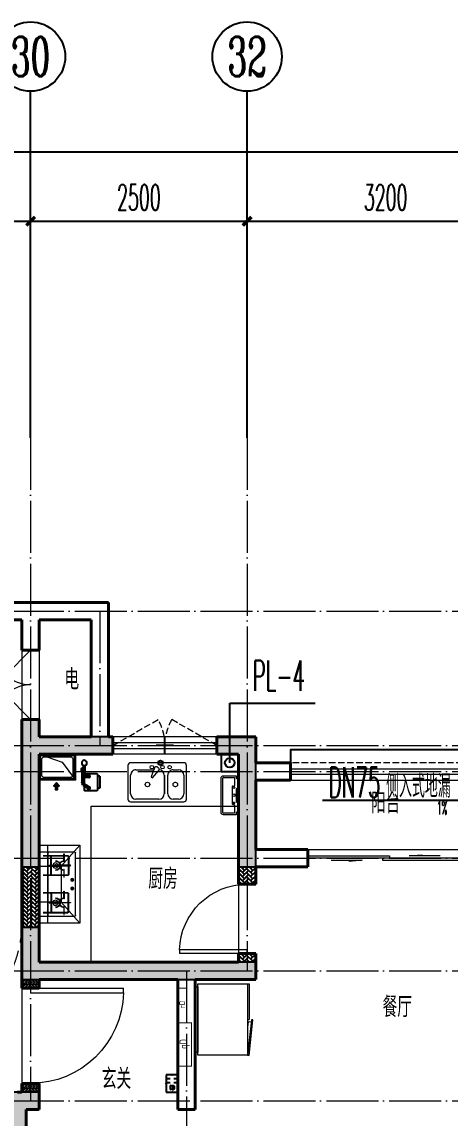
# Model space of a CAD drawing. Extents: x 27938 to 650306, y -92720 to 1524912.
# Drawn here: x 314517 to 319461, y 524940 to 537590 of the extents above; entities that cross this region are included whole.
import ezdxf
from ezdxf.enums import TextEntityAlignment as Align

# ---------------------------------------------------------------- set-up
doc = ezdxf.new("R2010")
doc.units = 0
doc.header["$LTSCALE"] = 1000
doc.header["$MEASUREMENT"] = 0
doc.linetypes.add('DASH', pattern=[0.35, 0.25, -0.1])
doc.linetypes.add('DOTE', pattern=[2.42, 2, -0.2, 0.02, -0.2])
for name, color, linetype in [('AH-FURNITURE', 1, 'Continuous'), ('AXIS', 3, 'Continuous'), ('AXIS_TEXT', 4, 'Continuous'), ('COLUMN', 9, 'Continuous'), ('DIM_餐饮排水', 3, 'Continuous'), ('EQUIP-安防', 3, 'Continuous'), ('EQUIP_污水', 7, 'Continuous'), ('IP-bath&kitchen-JOHNSON', 4, 'Continuous'), ('PUB_TEXT', 4, 'Continuous'), ('TWT_LEAD', 3, 'Continuous'), ('VPIPE-餐饮排水', 41, 'P'), ('保温', 6, 'Continuous'), ('建筑-排气道', 9, 'Continuous'), ('机电标识类', 1, 'Continuous'), ('看线', 251, 'Continuous')]:
    doc.layers.add(name, color=color, linetype=linetype)
for name, color, linetype, lineweight in [('DOTE', 19, 'DOTE', 9), ('EQUIP-消防', 3, 'Continuous', 20), ('LVTRY', 1, 'Continuous', 13), ('PUB_HATCH', 8, 'Continuous', 9), ('STAIR', 2, 'Continuous', 18), ('WALL', 9, 'Continuous', 40), ('WINDOW', 8, 'Continuous', 15), ('平面-排水沟', 86, 'Continuous', 15), ('平面-栏杆', 135, 'Continuous', 15), ('平面-看线', 45, 'Continuous', 15), ('平面-空调室内机', 176, 'Continuous', 9), ('平面-空调预留孔', 173, 'Continuous', 15), ('空调', 76, 'Continuous', 13), ('立面-洞口示意', 152, 'Continuous', 13)]:
    doc.layers.add(name, color=color, linetype=linetype, lineweight=lineweight)
doc.styles.add('_TCH_AXIS', font='COMPLEX', dxfattribs={"bigfont": 'GBCBIG'})
doc.styles.add('_TCH_DIM', font='SIMPLEX.shx', dxfattribs={"width": 0.6, "oblique": 10, "bigfont": 'hztxt.shx'})
doc.styles.add('_TCH_DIM_T3', font='SIMPLEX.shx', dxfattribs={"width": 0.494118, "bigfont": 'GBCBIG.shx'})
doc.styles.add('_TEL_DIM', font='SIMPLEX', dxfattribs={"width": 0.8, "height": 3.5, "bigfont": 'HZTXT'})
doc.styles.add('_TWT_SERIAL', font='simplex.shx', dxfattribs={"width": 0.6, "oblique": 10, "height": 3, "bigfont": 'aadri.shx'})
doc.styles.add('COMPLEX', font='COMPLEX')
doc.styles.add('DIM_FONT', font='SIMPLEX.shx', dxfattribs={"width": 0.56})
doc.styles.get("Standard").update_dxf_attribs({"font": 'gbenor.shx', "bigfont": 'gbcbig.shx'})
doc.styles.add('房间名称', font='TSSDENG', dxfattribs={"width": 0.8, "bigfont": 'HZTXT'})
doc.linetypes.add('P', pattern='A,3,-0.2,["P",Standard,S=0.25,R=0,X=-0.1,Y=-0.115],-0.2', length=3.4)
doc.dimstyles.new('_TCH_ARCH&&100', dxfattribs={"dimtxt": 297.5, "dimasz": 100, "dimexe": 250, "dimexo": 300, "dimgap": 126.25, "dimtad": 1, "dimdec": 0, "dimzin": 0, "dimdsep": 46, "dimtxsty": '_TCH_DIM_T3', "dimblk": 'ARCHTICK', "dimcen": 0.09, "dimclrt": 4, "dimazin": 2, "dimtfac": 1, "dimtdec": 0, "dimtix": 1, "dimtmove": 2, "dimatfit": 3, "dimfxl": 1, "dimtolj": 1, "dimtzin": 0, "dimarcsym": 0})

# ---------------------------------------------------------------- blocks, each defined once
blk = doc.blocks.new('rtyg7uyhg')
at = {"layer": 'LVTRY', "color": 0}
for p, q in [((193590, 45458), (193590, 45069)), ((194235, 45489), (193621, 45489)), ((193896, 45430), (193858, 45326)), ((193926, 45440), (193940, 45432)), ((194265, 45069), (194265, 45458)), ((193621, 45131), (193621, 45346)), ((193682, 45407), (193888, 45407)), ((193858, 45326), (193875, 45316)), ((193875, 45316), (193946, 45401)), ((194010, 45346), (194010, 45131)), ((194051, 45131), (194051, 45346)), ((194112, 45407), (194173, 45407)), ((194235, 45346), (194235, 45131)), ((193621, 45039), (194235, 45039)), ((193948, 45069), (193682, 45069)), ((194173, 45069), (194112, 45069))]:
    blk.add_line(p, q, dxfattribs=at)
for centre, radius in [((193866, 45438), 20.5), ((193989, 45438), 20.5), ((194071, 45438), 20.5), ((193815, 45238), 25.6), ((194137, 45238), 25.6)]:
    blk.add_circle(centre, radius, dxfattribs=at)
for centre, radius, start, end in [((193621, 45458), 30.7, 90, 180), ((193916, 45423), 20.5, 60, 159.4623), ((193930, 45414), 20.5, 320.5377, 60), ((194235, 45458), 30.7, 360, 90), ((193682, 45346), 61.4, 90, 180), ((193948, 45346), 61.4, 360, 90), ((194112, 45346), 61.4, 90, 180), ((194173, 45346), 61.4, 360, 90), ((193621, 45069), 30.7, 180, 270), ((193682, 45131), 61.4, 180, 270), ((193948, 45131), 61.4, 270, 360), ((194112, 45131), 61.4, 180, 270), ((194173, 45131), 61.4, 270, 360), ((194235, 45069), 30.7, 270, 360)]:
    blk.add_arc(centre, radius, start, end, dxfattribs=at)
at = {"layer": 'LVTRY', "color": 0, "style": 'DIM_FONT', "width": 0.8, "flags": 9}
for tag in ['YSIZE', 'XSIZE']:
    blk.add_attdef(tag, (193928, 45488), '', height=0.5, rotation=90, dxfattribs=at)
blk = doc.blocks.new('A-Kitchen-7')
at = {"layer": 'LVTRY', "color": 0}
for p, q in [((-519, 780), (-7, 834)), ((-4, 811), (-515, 756)), ((-29, 767), (-35, 806)), ((-7, 834), (-4, 811)), ((-515, 756), (-519, 780)), ((515, 756), (-515, 756)), ((-515, 756), (-515, 40)), ((-486, 761), (-485, 756)), ((-29, 767), (-112, 756)), ((515, 780), (0, 780)), ((0, 756), (0, 780)), ((515, 756), (515, 780)), ((515, 40), (515, 756)), ((-515, 40), (515, 40))]:
    blk.add_line(p, q, dxfattribs=at)
blk.add_lwpolyline([(-469, 40), (-469, 0), (469, 0), (469, 40)], close=True, dxfattribs=at)
blk = doc.blocks.new('A$C60D053AF')
at = {"layer": 'AH-FURNITURE', "color": 0}
for p, q in [((233, -90), (128, -90)), ((233, -110), (128, -110)), ((193, -71), (328, -71)), ((193, -91), (328, -91)), ((245, -129), (245, -122)), ((265, -129), (265, -122)), ((342, -97), (370, -143)), ((356, -83), (384, -129)), ((255, -281), (255, -251)), ((393, -281), (393, -251)), ((255, -281), (393, -281))]:
    blk.add_line(p, q, dxfattribs=at)
for points in [[(170, -68, 1), (170, -94), (193, -94), (193, -68)], [(234, -251), (414, -251, 0.414214), (424, -241), (424, -111, 0.414214), (414, -101), (234, -101, 0.414214), (224, -111), (224, -241, 0.414214)], [(268, -122), (268, -107, 0.414214), (248, -87), (233, -87), (233, -113), (242, -113), (242, -122)], [(242, -152, 1), (268, -152), (268, -129), (242, -129)], [(384, -161, 1), (402, -143), (386, -127), (368, -145)]]:
    blk.add_lwpolyline(points, format="xyb", close=True, dxfattribs=at)
for centre, radius in [((100, -100), 30), ((255, -152), 15), ((255, -152), 10), ((393, -152), 15), ((393, -152), 10)]:
    blk.add_circle(centre, radius, dxfattribs=at)
for radius in [40, 20]:
    blk.add_arc((328, -111), radius, 45, 90, dxfattribs=at)
blk = doc.blocks.new('FRSDFDGDGDRGDR')
at = {"layer": '平面-空调预留孔', "color": 0}
for p, q in [((699619, 775448), (699746, 775448)), ((699746, 775448), (699746, 775355)), ((699612, 775044), (699612, 775441)), ((699720, 775342), (699720, 775143)), ((699727, 775349), (699740, 775349)), ((699727, 775136), (699740, 775136)), ((699746, 775130), (699746, 775037)), ((699746, 775037), (699619, 775037))]:
    blk.add_line(p, q, dxfattribs=at)
blk.add_lwpolyline([(699766, 775167), (699793, 775154), (699793, 775057), (699766, 775044), (699766, 775018), (699619, 775018, -0.414214), (699593, 775044), (699593, 775441, -0.414214), (699619, 775468), (699766, 775468), (699766, 775441), (699793, 775428), (699793, 775332), (699766, 775318)], format="xyb", close=True, dxfattribs=at)
for centre, radius in [((699740, 775332), 10.6), ((699740, 775243), 15.8), ((699740, 775154), 10.6)]:
    blk.add_circle(centre, radius, dxfattribs=at)
for centre, start, end in [((699619, 775441), 90, 180), ((699727, 775342), 90, 180), ((699740, 775355), 270, 360), ((699727, 775143), 180, 270), ((699740, 775130), 0, 90), ((699619, 775044), 180, 270)]:
    blk.add_arc(centre, 6.6, start, end, dxfattribs=at)
blk = doc.blocks.new('*U41')
h = blk.add_hatch(color=0)
h.set_gradient(color1=(0, 0, 255), rotation=180, tint=1)
h.paths.add_polyline_path([(0, 0), (-6.35, -6.35), (-6.35, -2.159), (-15, -2.159), (-15, 2.159), (-6.35, 2.159), (-6.35, 6.35)])
at = {"color": 0, "linetype": 'Continuous'}
blk.add_lwpolyline([(0, 0), (-6.35, -6.35), (-6.35, -2.159), (-15, -2.159), (-15, 2.159), (-6.35, 2.159), (-6.35, 6.35)], close=True, dxfattribs=at)
blk = doc.blocks.new('sgrsefv')
at = {"layer": 'PUB_HATCH'}
blk.add_hatch(color=0, dxfattribs=at).paths.add_polyline_path([(1112933, 840916), (1112933, 840646), (1113073, 840646), (1113073, 840661), (1112968, 840661), (1112948, 840681), (1112948, 840881), (1112968, 840901), (1113288, 840901), (1113308, 840881), (1113308, 840681), (1113288, 840661), (1113183, 840661), (1113183, 840646), (1113323, 840646), (1113323, 840916)])
at = {"layer": 'LVTRY', "color": 0}
for p, q in [((1113073, 840661), (1113073, 840646)), ((1113183, 840661), (1113183, 840646))]:
    blk.add_line(p, q, dxfattribs=at)
for points in [[(1112918, 840931), (1113338, 840931), (1113338, 840631), (1112918, 840631)], [(1112933, 840916), (1113323, 840916), (1113323, 840646), (1112933, 840646)], [(1113288, 840661), (1112968, 840661), (1112948, 840681), (1112948, 840881), (1112968, 840901), (1113288, 840901), (1113308, 840881), (1113308, 840681), (1113288, 840661)]]:
    blk.add_lwpolyline(points, close=True, dxfattribs=at)
at = {"layer": '立面-洞口示意', "color": 0}
blk.add_lwpolyline([(1112918, 840931), (1113182, 840837), (1113338, 840631)], dxfattribs=at)
at = {"layer": '建筑-排气道', "color": 8, "xscale": -5, "yscale": 5, "zscale": 5, "rotation": 270}
blk.add_blockref('*U41', (1113118, 840599), dxfattribs=at)
blk = doc.blocks.new('GDGDGDRGDG')
at = {"layer": 'IP-bath&kitchen-JOHNSON', "color": 0}
blk.add_lwpolyline([(500282, 526348), (500282, 526148), (500082, 526148)], dxfattribs=at)
at = {"layer": 'LVTRY', "color": 0}
for p, q in [((502128, 525056), (501912, 525298)), ((502382, 525298), (501912, 525298)), ((501912, 525298), (501912, 524398)), ((502282, 524398), (502282, 525298)), ((501962, 524488), (501962, 525208)), ((501972, 525218), (502372, 525218)), ((502042, 525168), (502042, 524958)), ((502047, 525168), (502047, 524958)), ((502337, 525178), (502052, 525178)), ((502337, 525173), (502052, 525173)), ((502093, 525198), (502093, 525108)), ((502097, 525198), (502093, 525198)), ((502093, 525108), (502097, 525108)), ((502097, 525108), (502097, 525198)), ((502242, 524958), (502242, 525168)), ((502247, 524958), (502247, 525168)), ((502282, 525208), (502282, 524488)), ((502022, 525066), (502150, 525066)), ((502022, 525061), (502022, 525066)), ((502150, 525061), (502022, 525061)), ((502093, 524928), (502093, 525018)), ((502093, 525018), (502097, 525018)), ((502097, 525018), (502097, 524928)), ((502382, 525056), (502128, 525056)), ((502128, 525056), (502128, 524640)), ((502267, 525066), (502140, 525066)), ((502140, 525066), (502140, 525061)), ((502140, 525061), (502267, 525061)), ((502150, 525066), (502150, 525061)), ((502267, 525061), (502267, 525066)), ((502282, 524640), (502282, 525056)), ((501983, 524898), (502022, 524898)), ((502002, 524879), (502002, 524918)), ((502052, 524953), (502337, 524953)), ((502052, 524948), (502337, 524948)), ((502097, 524928), (502093, 524928)), ((501983, 524798), (502022, 524798)), ((502002, 524779), (502002, 524818)), ((502042, 524528), (502042, 524738)), ((502047, 524528), (502047, 524738)), ((502052, 524748), (502337, 524748)), ((502052, 524743), (502337, 524743)), ((502093, 524768), (502093, 524678)), ((502097, 524768), (502093, 524768)), ((502097, 524678), (502097, 524768)), ((502242, 524738), (502242, 524528)), ((502247, 524738), (502247, 524528)), ((501912, 524398), (502128, 524640)), ((502150, 524636), (502022, 524636)), ((502022, 524636), (502022, 524631)), ((502022, 524631), (502150, 524631)), ((502093, 524678), (502097, 524678)), ((502128, 524640), (502382, 524640)), ((502140, 524631), (502140, 524636)), ((502140, 524636), (502267, 524636)), ((502267, 524631), (502140, 524631)), ((502150, 524631), (502150, 524636)), ((502267, 524636), (502267, 524631)), ((502372, 524478), (501972, 524478)), ((502337, 524523), (502052, 524523)), ((502337, 524518), (502052, 524518)), ((502093, 524498), (502093, 524588)), ((502093, 524588), (502097, 524588)), ((502097, 524498), (502093, 524498)), ((502097, 524588), (502097, 524498)), ((501912, 524398), (502382, 524398))]:
    blk.add_line(p, q, dxfattribs=at)
blk.add_lwpolyline([(501782, 523948), (501782, 525748), (500082, 525748)], dxfattribs=at)
for centre, radius in [((502195, 525063), 29.7), ((502195, 525063), 11.7), ((502002, 524898), 17), ((502002, 524798), 17), ((502195, 524633), 29.7), ((502195, 524633), 11.7)]:
    blk.add_circle(centre, radius, dxfattribs=at)
for centre, radius, start, end in [((501972, 525208), 10, 90, 180), ((502052, 525168), 10, 90, 180), ((502052, 525168), 5, 90, 180), ((502095, 525063), 56.7, 2.2742, 87.7258), ((502095, 525063), 52.2, 2.4704, 87.5296), ((502195, 525063), 56.7, 92.2742, 177.7258), ((502195, 525063), 52.2, 92.4704, 177.5296), ((502237, 525168), 10, 0, 90), ((502237, 525168), 5, 0, 90), ((502272, 525208), 10, 0, 90), ((502095, 525063), 56.7, 272.2742, 357.7258), ((502095, 525063), 52.2, 272.4704, 357.5296), ((502195, 525063), 56.7, 182.2742, 267.7258), ((502195, 525063), 52.2, 182.4704, 267.5296), ((502052, 524958), 10, 180, 270), ((502052, 524958), 5, 180, 270), ((502237, 524958), 5, 270, 0), ((502237, 524958), 10, 270, 0), ((502052, 524738), 10, 90, 180), ((502052, 524738), 5, 90, 180), ((502237, 524738), 10, 0, 90), ((502237, 524738), 5, 0, 90), ((502095, 524633), 56.7, 2.2742, 87.7258), ((502095, 524633), 52.2, 2.4704, 87.5296), ((502095, 524633), 56.7, 272.2742, 357.7258), ((502095, 524633), 52.2, 272.4704, 357.5296), ((502195, 524633), 56.7, 92.2742, 177.7258), ((502195, 524633), 56.7, 182.2742, 267.7258), ((502195, 524633), 52.2, 92.4704, 177.5296), ((502195, 524633), 52.2, 182.4704, 267.5296), ((501972, 524488), 10, 180, 270), ((502052, 524528), 10, 180, 270), ((502052, 524528), 5, 180, 270), ((502237, 524528), 5, 270, 0), ((502237, 524528), 10, 270, 0), ((502272, 524488), 10, 270, 0)]:
    blk.add_arc(centre, radius, start, end, dxfattribs=at)
at = {"color": 8, "xscale": -1}
for name, p in [('rtyg7uyhg', (694948, 480760)), ('sgrsefv', (1615301, -314583)), ('FRSDFDGDGDRGDR', (1199875, -249369))]:
    blk.add_blockref(name, p, dxfattribs=at)
at = {"color": 8, "rotation": 270}
blk.add_blockref('A$C60D053AF', (501962, 526348), dxfattribs=at)
at = {"layer": 'LVTRY', "color": 8, "extrusion": (0, 0, -1), "xscale": -0.7999999999883585, "yscale": 0.7999999999883585, "zscale": -0.7999999999883585, "rotation": 270}
blk.add_blockref('A-Kitchen-7', (-500582, 523286), dxfattribs=at)
blk = doc.blocks.new('FGDGDRGSDGDG')
at = {"layer": 'DOTE', "linetype": 'DOTE', "ltscale": 0.3}
for p, q in [((532682, 529998), (532682, 522348)), ((535182, 529998), (535182, 523848)), ((488182, 527998), (546982, 527998)), ((533482, 527998), (533482, 526448)), ((488182, 526448), (546982, 526448)), ((488182, 526148), (546982, 526148)), ((488182, 525148), (546982, 525148)), ((488182, 523848), (546982, 523848)), ((534482, 523848), (534482, 513948)), ((488182, 522348), (546982, 522348))]:
    blk.add_line(p, q, dxfattribs=at)
blk = doc.blocks.new('gdfgdgdgr')
at = {"layer": 'PUB_HATCH'}
for points in [[(520728, 530414), (520728, 530614), (519878, 530614), (519878, 530814), (519678, 530814), (519678, 529114), (519878, 529114), (519878, 530414)], [(521928, 530414), (522178, 530414), (522178, 529114), (522378, 529114), (522378, 530614), (521928, 530614)], [(519678, 527814), (522378, 527814), (522378, 528014), (519878, 528014), (519878, 528414), (519678, 528414)], [(519528, 526514), (519528, 524414), (519328, 524414), (519328, 524214), (519728, 524214), (519728, 526314), (519878, 526314), (519878, 526514)]]:
    blk.add_hatch(color=256, dxfattribs=at).paths.add_polyline_path(points)
at = {"layer": 'COLUMN', "color": 8}
for p, q in [((519878, 530814), (519678, 530814)), ((519678, 530814), (519678, 529114)), ((519878, 530614), (519878, 530814)), ((520728, 530614), (519878, 530614)), ((520728, 530414), (520728, 530614)), ((522378, 530614), (521928, 530614)), ((521928, 530614), (521928, 530414)), ((522378, 529114), (522378, 530614)), ((519878, 529114), (519878, 530414)), ((519878, 530414), (520728, 530414)), ((521928, 530414), (522178, 530414)), ((522178, 530414), (522178, 529114)), ((519678, 529114), (519878, 529114)), ((522178, 529114), (522378, 529114)), ((519878, 528414), (519678, 528414)), ((519678, 528414), (519678, 527814)), ((519878, 528014), (519878, 528414)), ((522378, 528014), (519878, 528014)), ((522378, 527814), (522378, 528014)), ((519678, 527814), (522378, 527814)), ((519878, 526514), (519528, 526514)), ((519878, 526314), (519878, 526514)), ((519728, 524214), (519728, 526314)), ((519728, 526314), (519878, 526314))]:
    blk.add_line(p, q, dxfattribs=at)
blk = doc.blocks.new('dongkong')
at = {"color": 0}
blk.add_wipeout([(-603756, 210771), (-603756, 210571), (-603836, 210571), (-603836, 210771)], dxfattribs=at)
at = {"layer": '机电标识类', "color": 0, "linetype": 'DASH', "ltscale": 400}
for p, q in [((-603796, 210771), (-603796, 210571)), ((-603896, 210671), (-603696, 210671))]:
    blk.add_line(p, q, dxfattribs=at)
at = {"layer": '空调', "color": 0, "linetype": 'DASH', "const_width": 2}
blk.add_lwpolyline([(-603756, 210771), (-603756, 210571), (-603836, 210571), (-603836, 210771)], close=True, dxfattribs=at)
blk = doc.blocks.new('A$C263B1184')
at = {"layer": '保温', "linetype": 'ByBlock', "ltscale": 10}
h = blk.add_hatch(dxfattribs=at)
h.set_pattern_fill('AR-HBONE', color=251, scale=55)
h.set_pattern_definition([(45, (-1012960.393, -342660.66), (0, 47.4157523), [100.584, -33.528]), (135, (-1012936.685, -342636.954), (3e-15, 47.4157523), [100.584, -33.528])])
h.paths.add_polyline_path([(-3700, 8800), (-3700, 9000), (-3900, 9000), (-3900, 8800)])
h = blk.add_hatch(dxfattribs=at)
h.set_pattern_fill('AR-HBONE', color=251, scale=55)
h.set_pattern_definition([(45, (-503782.47, -516048.46), (0, 47.4157523), [100.584, -33.528]), (135, (-503758.762, -516024.753), (3e-15, 47.4157523), [100.584, -33.528])])
h.paths.add_polyline_path([(-1200, 8300), (-1200, 9000), (-1400, 9000), (-1400, 8300)])
h = blk.add_hatch(dxfattribs=at)
h.set_pattern_fill('AR-HBONE', color=251, scale=55)
h.set_pattern_definition([(45, (-1012960.295, -343660.66), (0, 47.4157523), [100.584, -33.528]), (135, (-1012936.587, -343636.954), (3e-15, 47.4157523), [100.584, -33.528])])
h.paths.add_polyline_path([(-3700, 7900), (-3700, 8000), (-3900, 8000), (-3900, 7900)])
at = {"layer": '保温', "linetype": 'Continuous', "ltscale": 10}
h = blk.add_hatch(dxfattribs=at)
h.set_pattern_fill('HEX', color=251, scale=10, angle=90, style=0)
h.set_pattern_definition([(90, (-503782.47, -517398.46), (-16.49778, 1e-15), [9.525, -19.05]), (210, (-503782.47, -517398.46), (8.24889, -14.2874966), [9.525, -19.05]), (150, (-503782.47, -517388.935), (-8.24889, -14.2874966), [9.525, -19.05])])
h.paths.add_polyline_path([(-1200, 7600), (-1200, 7700), (-1400, 7700), (-1400, 7600)])
h = blk.add_hatch(dxfattribs=at)
h.set_pattern_fill('HEX', color=251, scale=10, angle=90, style=0)
h.set_pattern_definition([(90, (-503782.47, -518598.46), (-16.49778, 1e-15), [9.525, -19.05]), (210, (-503782.47, -518598.46), (8.24889, -14.2874966), [9.525, -19.05]), (150, (-503782.47, -518588.935), (-8.24889, -14.2874966), [9.525, -19.05])])
h.paths.add_polyline_path([(-1200, 6400), (-1200, 6500), (-1400, 6500), (-1400, 6400)])
blk = doc.blocks.new('$equip$00002628')
at = {"color": 0, "linetype": 'Continuous'}
for p, q in [((-0.625, 0.415), (0.625, 0.415)), ((-0.625, -0.415), (-0.625, 0.415)), ((-0.472, 0.01), (-0.409, 0.01)), ((-0.446, -0.138), (-0.395, 0.058)), ((-0.395, 0.058), (-0.395, 0.058)), ((-0.395, 0.058), (-0.206, 0.058)), ((-0.206, 0.058), (-0.155, -0.138)), ((-0.191, 0.01), (-0.129, 0.01)), ((0.071, 0.129), (0.071, 0.415)), ((0.35, 0.129), (0.35, 0.415)), ((0.625, 0.415), (0.625, -0.415)), ((0.625, -0.415), (-0.625, -0.415)), ((-0.155, -0.138), (-0.446, -0.138)), ((0.071, -0.415), (0.071, -0.129)), ((0.35, -0.415), (0.35, -0.129))]:
    blk.add_line(p, q, dxfattribs=at)
at = {"color": 0, "const_width": 0.05}
blk.add_lwpolyline([(-0.625, 0.415), (0.625, 0.415), (0.625, -0.415), (-0.625, -0.415), (-0.625, 0.415), (0.625, 0.415)], dxfattribs=at)
at = {"color": 0, "linetype": 'Continuous'}
blk.add_arc((-0.3, -0.011), 0.173, 6.98974, 173.01026, dxfattribs=at)
at = {"color": 0}
for p in [(-0.625, 0), (0, 0.415), (0, -0.415), (0.625, 0)]:
    blk.add_point(p, dxfattribs=at)
at = {"color": 0, "style": '_TEL_DIM', "flags": 1}
blk.add_attdef('A', text='', height=0.000025, dxfattribs=at).set_placement((0, 0), align=Align.MIDDLE_CENTER)
blk = doc.blocks.new('GDGRDGDRGDFD')
at = {"layer": 'EQUIP-消防', "color": 0, "const_width": 12.8}
blk.add_lwpolyline([(136867, 335508), (136367, 335508), (136367, 335348), (136867, 335348)], close=True, dxfattribs=at)
at = {"layer": 'PUB_TEXT', "color": 0, "style": '房间名称', "width": 0.8}
blk.add_text('qD', height=90, dxfattribs=at).set_placement((136565, 335396))
blk = doc.blocks.new('FSFSFSFSEG')
at = {"layer": 'EQUIP-消防', "color": 0, "const_width": 12.8}
blk.add_lwpolyline([(136867, 335153), (136467, 335153), (136467, 335053), (136867, 335053)], close=True, dxfattribs=at)
at = {"layer": 'PUB_TEXT', "color": 0, "style": '房间名称', "width": 0.8}
blk.add_text('rD', height=64.8, dxfattribs=at).set_placement((136634, 335069))
blk = doc.blocks.new('HFHFHTFCD')
at = {"color": 8, "rotation": 90}
for name, p in [('FSFSFSFSEG', (651469, 235157)), ('GDGRDGDRGDFD', (651824, 234757))]:
    blk.add_blockref(name, p, dxfattribs=at)
at = {"layer": 'EQUIP-安防', "color": 8, "xscale": -160, "yscale": 160, "zscale": 160, "rotation": 270}
blk.add_blockref('$equip$00002628', (316250, 370924), dxfattribs=at)
blk = doc.blocks.new('_ArchTick')
at = {"color": 0, "linetype": 'ByBlock', "const_width": 0.4}
blk.add_lwpolyline([(-0.5, -0.5), (0.5, 0.5)], dxfattribs=at)
blk = doc.blocks.new('*D898')
at = {"layer": 'AXIS', "color": 0, "lineweight": -2}
for p, q in [((317117, 533090), (317117, 535540)), ((320317, 533090), (320317, 535540)), ((317117, 535290), (320317, 535290))]:
    blk.add_line(p, q, dxfattribs=at)
at = {"layer": 'Defpoints', "color": 0}
for p in [(320317, 535290), (317117, 532790), (320317, 532790)]:
    blk.add_point(p, dxfattribs=at)
at = {"layer": 'AXIS', "color": 0, "lineweight": -2, "xscale": 100, "yscale": 100, "zscale": 100, "rotation": 180}
blk.add_blockref('_ArchTick', (317117, 535290), dxfattribs=at)
at = {"layer": 'AXIS', "color": 0, "lineweight": -2, "xscale": 100, "yscale": 100, "zscale": 100}
blk.add_blockref('_ArchTick', (320317, 535290), dxfattribs=at)
at = {"layer": 'AXIS', "color": 4, "insert": (318717, 535565), "char_height": 297.5, "attachment_point": 5, "style": '_TCH_DIM_T3'}
blk.add_mtext('\\A1;3200', dxfattribs=at)
blk = doc.blocks.new('*D899')
at = {"layer": 'AXIS', "color": 0, "lineweight": -2}
for p, q in [((314617, 533090), (314617, 535540)), ((317117, 533090), (317117, 535540)), ((314617, 535290), (317117, 535290))]:
    blk.add_line(p, q, dxfattribs=at)
at = {"layer": 'Defpoints', "color": 0}
for p in [(317117, 535290), (314617, 532790), (317117, 532790)]:
    blk.add_point(p, dxfattribs=at)
at = {"layer": 'AXIS', "color": 0, "lineweight": -2, "xscale": 100, "yscale": 100, "zscale": 100, "rotation": 180}
blk.add_blockref('_ArchTick', (314617, 535290), dxfattribs=at)
at = {"layer": 'AXIS', "color": 0, "lineweight": -2, "xscale": 100, "yscale": 100, "zscale": 100}
blk.add_blockref('_ArchTick', (317117, 535290), dxfattribs=at)
at = {"layer": 'AXIS', "color": 4, "insert": (315867, 535565), "char_height": 297.5, "attachment_point": 5, "style": '_TCH_DIM_T3'}
blk.add_mtext('\\A1;2500', dxfattribs=at)
blk = doc.blocks.new('*D900')
at = {"layer": 'AXIS', "color": 0, "lineweight": -2}
for p, q in [((311817, 533090), (311817, 535540)), ((314617, 533090), (314617, 535540)), ((311817, 535290), (314617, 535290))]:
    blk.add_line(p, q, dxfattribs=at)
at = {"layer": 'Defpoints', "color": 0}
for p in [(314617, 535290), (311817, 532790), (314617, 532790)]:
    blk.add_point(p, dxfattribs=at)
at = {"layer": 'AXIS', "color": 0, "lineweight": -2, "xscale": 100, "yscale": 100, "zscale": 100, "rotation": 180}
blk.add_blockref('_ArchTick', (311817, 535290), dxfattribs=at)
at = {"layer": 'AXIS', "color": 0, "lineweight": -2, "xscale": 100, "yscale": 100, "zscale": 100}
blk.add_blockref('_ArchTick', (314617, 535290), dxfattribs=at)
at = {"layer": 'AXIS', "color": 4, "insert": (313217, 535565), "char_height": 297.5, "attachment_point": 5, "style": '_TCH_DIM_T3'}
blk.add_mtext('\\A1;2800', dxfattribs=at)
blk = doc.blocks.new('*D954')
at = {"layer": 'AXIS', "color": 0, "lineweight": -2}
for p, q in [((272017, 533090), (272017, 536340)), ((327017, 533090), (327017, 536340)), ((272017, 536090), (327017, 536090))]:
    blk.add_line(p, q, dxfattribs=at)
at = {"layer": 'Defpoints', "color": 0}
for p in [(327017, 536090), (272017, 532790), (327017, 532790)]:
    blk.add_point(p, dxfattribs=at)
at = {"layer": 'AXIS', "color": 0, "lineweight": -2, "xscale": 100, "yscale": 100, "zscale": 100, "rotation": 180}
blk.add_blockref('_ArchTick', (272017, 536090), dxfattribs=at)
at = {"layer": 'AXIS', "color": 0, "lineweight": -2, "xscale": 100, "yscale": 100, "zscale": 100}
blk.add_blockref('_ArchTick', (327017, 536090), dxfattribs=at)
at = {"layer": 'AXIS', "color": 4, "insert": (299517, 536365), "char_height": 297.5, "attachment_point": 5, "style": '_TCH_DIM_T3'}
blk.add_mtext('\\A1;55000', dxfattribs=at)
blk = doc.blocks.new('$DorLib2D$00000131')
at = {"color": 0, "linetype": 'Continuous'}
for p, q in [((0.15, 0.125), (0.2319, 0.1973)), ((0.2319, 0.1973), (0.2319, 0.125)), ((-0.5, 0.125), (-0.5, 0)), ((0.0192, 0.125), (-0.5, 0.125)), ((0.0192, 0), (0.0192, 0.125)), ((0.35, 0.125), (0.15, 0.125)), ((-0.5, 0), (0.0192, 0)), ((-0.024, 0), (0.5, 0)), ((-0.024, -0.125), (-0.024, 0)), ((0.5, 0), (0.5, -0.125)), ((-0.35, -0.125), (-0.15, -0.125)), ((-0.2319, -0.1973), (-0.2319, -0.125)), ((-0.15, -0.125), (-0.2319, -0.1973)), ((0.5, -0.125), (-0.024, -0.125))]:
    blk.add_line(p, q, dxfattribs=at)
blk = doc.blocks.new('$WINLIB2D$00000001')
at = {"color": 0}
for points in [[(-0.5, 0.5), (-0.5, -0.5)], [(-0.5, 0.5), (0.5, 0.5)], [(0.5, -0.5), (0.5, 0.5)], [(0.5, 0.167), (-0.5, 0.167)], [(0.5, -0.167), (-0.5, -0.167)], [(-0.5, -0.5), (0.5, -0.5)]]:
    blk.add_lwpolyline(points, dxfattribs=at)
blk = doc.blocks.new('$DorLib2D$00000001')
for p, q in [((0.45, 0.975), (0.5, 0.975)), ((0.45, 0), (0.45, 0.975)), ((0.5, 0), (0.5, 0.975)), ((0.5, 0), (0.45, 0))]:
    blk.add_line(p, q)
at = {"lineweight": 13}
blk.add_arc((0.475, 0), 0.975, 91.4693, 180, dxfattribs=at)
blk = doc.blocks.new('_AXISO')
blk.add_circle((0, 0), 0.5)
at = {"layer": 'AXIS_TEXT', "style": 'COMPLEX', "width": 1.041667}
blk.add_attdef('A', text='', height=0.56, dxfattribs=at).set_placement((-0.25, -0.28), (0.25, -0.28), align=Align.FIT)
blk = doc.blocks.new('$DorLib2D$00000116')
at = {"color": 0}
for p, q in [((-0.5, 0), (-0.146, 0.354)), ((0.5, 0), (0.146, 0.354))]:
    blk.add_line(p, q, dxfattribs=at)
for centre, start, end in [((-0.5, 0), 0, 45), ((0.5, 0), 135, 180)]:
    blk.add_arc(centre, 0.5, start, end, dxfattribs=at)
blk = doc.blocks.new('$TwtSys$00000147')
blk.add_circle((0, 0, 0), 25)

msp = doc.modelspace()

# ---------------------------------------------------------------- linework, layer by layer
at = {"layer": 'AXIS'}
for p, q in [((314616.6, 532790.4), (314616.6, 536790.4)), ((317116.6, 532790.4), (317116.6, 536790.4))]:
    msp.add_line(p, q, dxfattribs=at)
at = {"layer": 'DIM_餐饮排水'}
for p, q in [((316916.5, 529040.4), (316916.5, 529729.7)), ((316916.5, 529729.7), (317904.3, 529729.7))]:
    msp.add_line(p, q, dxfattribs=at)
at = {"layer": 'STAIR', "color": 8, "linetype": 'DASH'}
msp.add_lwpolyline([(311916.6, 527180.5, 0.4142136), (313166.6, 525930.5), (313266.6, 525930.5, 0.4142136), (314516.6, 527180.5)], format="xyb", dxfattribs=at)
at = {"layer": 'TWT_LEAD'}
msp.add_line((319881.1, 528604.4), (317987.9, 528604.4), dxfattribs=at)
at = {"layer": 'VPIPE-餐饮排水'}
msp.add_circle((316916.5, 529040.4), 55, dxfattribs=at)
at = {"layer": 'WALL', "color": 8}
for p, q in [((314616.6, 530890.4), (313916.6, 530890.4)), ((315516.6, 530890.4), (314616.6, 530890.4)), ((315516.6, 530890.4), (315516.6, 529340.4)), ((313916.6, 530690.4), (314516.6, 530690.4)), ((314516.6, 530690.4), (314516.6, 530340.4)), ((314716.6, 530340.4), (314716.6, 530690.4)), ((315316.6, 530690.4), (314716.6, 530690.4)), ((315316.6, 530690.4), (315316.6, 529340.4)), ((314516.6, 530340.4), (314716.6, 530340.4)), ((314716.6, 529540.4), (314516.6, 529540.4)), ((314516.6, 529540.4), (314516.6, 529240.4)), ((314716.6, 529340.4), (314716.6, 529540.4)), ((314716.6, 529340.4), (315316.6, 529340.4)), ((315566.6, 529340.4), (315516.6, 529340.4)), ((315566.6, 529140.4), (315566.6, 529340.4)), ((317216.6, 529340.4), (316766.6, 529340.4)), ((316766.6, 529340.4), (316766.6, 529140.4)), ((317216.6, 529340.4), (317216.6, 529040.4)), ((314516.6, 529240.4), (314516.6, 526640.4)), ((314716.6, 529140.4), (315416.6, 529140.4)), ((314716.6, 529140.4), (314716.6, 526740.4)), ((315416.6, 529140.4), (315566.6, 529140.4)), ((316766.6, 529140.4), (317016.6, 529140.4)), ((317016.6, 529140.4), (317016.6, 528940.4)), ((317216.6, 529040.4), (317616.6, 529040.4)), ((317616.6, 529040.4), (317616.6, 528840.4)), ((317016.6, 528940.4), (317016.6, 527940.4)), ((317216.6, 528840.4), (317216.6, 528040.4)), ((317216.6, 528840.4), (317616.6, 528840.4)), ((317816.6, 528040.4), (317216.6, 528040.4)), ((317816.6, 527840.4), (317816.6, 528040.4)), ((317016.6, 527940.4), (317016.6, 527640.4)), ((317216.6, 527840.4), (317816.6, 527840.4)), ((317216.6, 527640.4), (317216.6, 527840.4)), ((317016.6, 527640.4), (317216.6, 527640.4)), ((317216.6, 526840.4), (317016.6, 526840.4)), ((317016.6, 526840.4), (317016.6, 526740.4)), ((317216.6, 526540.4), (317216.6, 526840.4)), ((314516.6, 526640.4), (314516.6, 526440.4)), ((314716.6, 526740.4), (316416.6, 526740.4)), ((316416.6, 526740.4), (317016.6, 526740.4)), ((314716.6, 526540.4), (316316.6, 526540.4)), ((314716.6, 526440.4), (314716.6, 526540.4)), ((316316.6, 526540.4), (316316.6, 525040.4)), ((316516.6, 526540.4), (316516.6, 525040.4)), ((316516.6, 526540.4), (317216.6, 526540.4)), ((314516.6, 526440.4), (314716.6, 526440.4)), ((314466.6, 525240.4), (314516.6, 525240.4)), ((314716.6, 525340.4), (314516.6, 525340.4)), ((314516.6, 525340.4), (314516.6, 525240.4)), ((314716.6, 525040.4), (314716.6, 525340.4)), ((314566.6, 525040.4), (314566.6, 523740.4)), ((314566.6, 525040.4), (314716.6, 525040.4)), ((316516.6, 525040.4), (316316.6, 525040.4))]:
    msp.add_line(p, q, dxfattribs=at)
at = {"layer": 'WINDOW'}
for p, q in [((314516.6, 530340.4), (314516.6, 529540.4)), ((314716.6, 530340.4), (314716.6, 529540.4)), ((317816.6, 528040.4), (319616.6, 528040.4)), ((317016.6, 527640.4), (317016.6, 526840.4)), ((314516.6, 526440.4), (314516.6, 525340.4))]:
    msp.add_line(p, q, dxfattribs=at)
at = {"layer": 'WINDOW', "color": 8, "linetype": 'DASH', "ltscale": 0.3}
for points in [[(315568.4, 529240.4), (316088, 529540.4, -0.1316523), (316168.4, 529240.4)], [(316766.6, 529240.4), (316247, 529540.4, 0.1316523), (316166.6, 529240.4)]]:
    msp.add_lwpolyline(points, format="xyb", dxfattribs=at)
at = {"layer": '平面-栏杆', "color": 8}
for points in [[(317616.6, 528970.4), (319816.6, 528970.7)], [(317616.6, 528910.4), (319816.6, 528910.7)]]:
    msp.add_lwpolyline(points, dxfattribs=at)
at = {"layer": '平面-看线', "color": 8, "linetype": 'DASH', "ltscale": 0.3}
msp.add_line((319816.6, 529040.7), (317616.6, 529040.4), dxfattribs=at)
at = {"layer": '平面-看线', "color": 8}
msp.add_lwpolyline([(317616.6, 528840.4), (319816.6, 528840.7)], dxfattribs=at)
at = {"layer": '看线', "color": 8, "ltscale": 0.5}
msp.add_lwpolyline([(319816.6, 529040.4), (319816.6, 529190.4), (317616.6, 529190.4), (317616.6, 529040.4)], dxfattribs=at)

# ---------------------------------------------------------------- block references
msp.add_blockref('FGDGDRGSDGDG', (-218065.9, 2792))
at = {"color": 8}
for name, p in [('gdfgdgdgr', (-205160.8, -1273.4)), ('HFHFHTFCD', (0, 154416.7))]:
    msp.add_blockref(name, p, dxfattribs=at)
at = {"color": 8, "xscale": -1}
for name, p in [('GDGDGDRGDG', (817099, 2792)), ('GDGDGDRGDG', (817099.2, 2792)), ('A$C263B1184', (313316.6, 518840.4))]:
    msp.add_blockref(name, p, dxfattribs=at)
at = {"layer": 'AXIS'}
ref = msp.add_blockref('_AXISO', (314616.6, 537190.4), dxfattribs=dict(at, xscale=800, yscale=800, zscale=800))
ref.add_attrib('A', '30', dxfattribs={"layer": 'AXIS_TEXT', "height": 452.55, "style": '_TCH_AXIS', "width": 0.636364}).set_placement((314390.3, 536964.2), (314842.9, 536964.2), align=Align.FIT)
ref = msp.add_blockref('_AXISO', (317116.6, 537190.4), dxfattribs=dict(at, xscale=800, yscale=800, zscale=800))
ref.add_attrib('A', '32', dxfattribs={"layer": 'AXIS_TEXT', "height": 452.55, "style": '_TCH_AXIS', "width": 0.636364}).set_placement((316890.3, 536964.2), (317342.9, 536964.2), align=Align.FIT)
at = {"layer": 'EQUIP_污水'}
msp.add_blockref('$TwtSys$00000147', (316116.5, 529040.4), dxfattribs=at)
at = {"layer": 'WINDOW'}
for name, p, xscale, yscale, zscale, rotation in [('$DorLib2D$00000116', (314616.6, 529940.4), -800, -800, -800, 269.9999999799187), ('$DorLib2D$00000001', (317116.6, 527240.4), 800, -800, 800, 270), ('$DorLib2D$00000001', (314616.6, 525890.4), -1100, 1100, -1100, 269.9999999799185)]:
    msp.add_blockref(name, p, dxfattribs=dict(at, xscale=xscale, yscale=yscale, zscale=zscale, rotation=rotation))
at = {"layer": 'WINDOW', "xscale": -1800, "yscale": -200, "zscale": -1800}
msp.add_blockref('$DorLib2D$00000131', (318716.6, 527940.4), dxfattribs=at)

# ---------------------------------------------------------------- texts
at = {"layer": 'DIM_餐饮排水', "color": 7, "style": '_TWT_SERIAL', "width": 0.48}
msp.add_text('PL-4', height=350, dxfattribs=at).set_placement((317180.6, 529869.7))
at = {"layer": 'PUB_TEXT', "color": 8}
for s, height, p in [('电', 236.3, (315007, 529885.2)), ('阳台', 236.31, (318546.4, 528457.8)), ('厨房', 236.31, (315975.4, 527584.2)), ('餐厅', 236.31, (318680.9, 526104.7)), ('玄关', 236.31, (315438.2, 525275.1))]:
    msp.add_text(s, height=height, dxfattribs=at).set_placement(p)
at = {"layer": 'TWT_LEAD', "color": 7, "style": '_TWT_SERIAL'}
for s, height, width, p in [('DN75', 350, 0.48, (318057.9, 528639.4)), ('侧入式地漏', 261.81, 0.6, (318721.9, 528639.4))]:
    msp.add_text(s, height=height, dxfattribs=dict(at, width=width)).set_placement(p)
at = {"layer": '平面-排水沟', "color": 8, "style": '_TCH_DIM', "width": 0.423529}
msp.add_text('1%', height=148.75, dxfattribs=at).set_placement((319310.1, 528443.9))

# ---------------------------------------------------------------- dimensions: what is measured, and where the dimension line sits
at = {"layer": 'AXIS'}
for p1, p2, distance, picture, middle in [((272016.6, 532790.4), (327016.6, 532790.4), 3300, '*D954', (299516.6, 536365.4)), ((311816.6, 532790.4), (314616.6, 532790.4), 2500, '*D900', (313216.6, 535565.4)), ((314616.6, 532790.4), (317116.6, 532790.4), 2500, '*D899', (315866.6, 535565.4)), ((317116.6, 532790.4), (320316.6, 532790.4), 2500, '*D898', (318716.6, 535565.4))]:
    dim = msp.add_aligned_dim(p1=p1, p2=p2, distance=distance, dimstyle='_TCH_ARCH&&100', dxfattribs=at)
    dim.commit()
    dim.dimension.update_dxf_attribs({"geometry": picture, "text_midpoint": middle})

# ---------------------------------------------------------------- next in the draw order: block references
at = {"layer": '平面-空调室内机', "color": 8, "ltscale": 0.3, "rotation": 180}
msp.add_blockref('dongkong', (-287629.5, 739911.3), dxfattribs=at)

# ---------------------------------------------------------------- next in the draw order: block references
at = {"layer": 'WINDOW', "xscale": -1200, "yscale": -200, "zscale": -1200}
msp.add_blockref('$WINLIB2D$00000001', (316166.6, 529240.4), dxfattribs=at)

doc.saveas('drawing.dxf')
